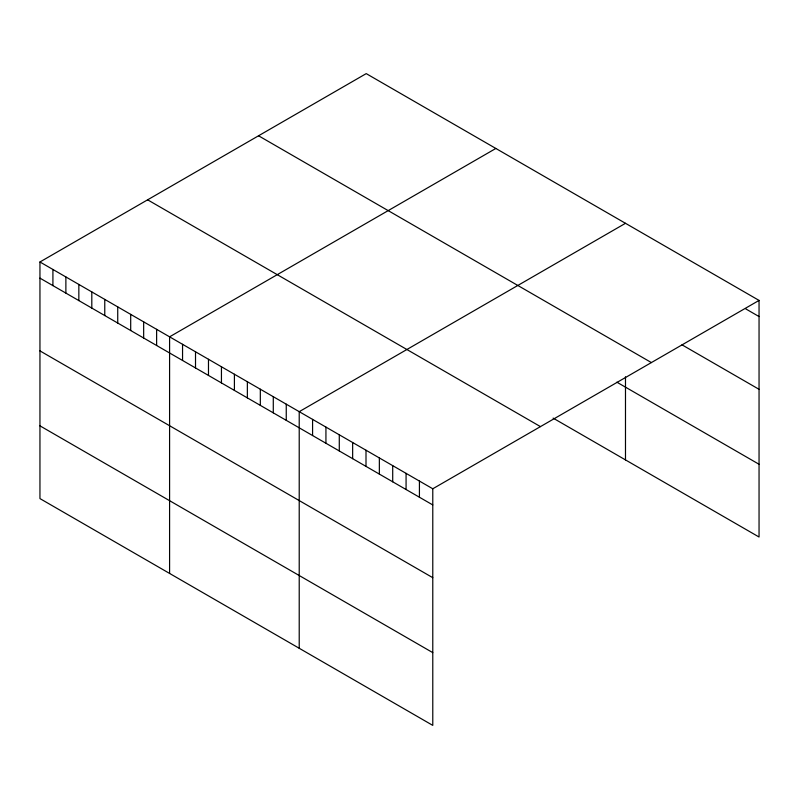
<?xml version="1.0" encoding="UTF-8"?>
<svg xmlns="http://www.w3.org/2000/svg" width="799" height="799" viewBox="0 0 799 799"><rect width="100%" height="100%" fill="white"/><g stroke="black" fill="none" stroke-linecap="round" stroke-linejoin="round"><path stroke-width="1.2" d="M39.95 261.982L432.778 488.778L432.778 725.382L39.95 498.586L39.95 261.982L366.222 73.618L759.05 300.414L759.05 537.018L553.108 418.117M495.849 148.454L169.588 336.828L169.588 573.432M625.487 223.301L299.216 411.675L299.216 648.279M432.778 488.778L759.05 300.414M745.697 308.853L759.05 316.564M681.996 344.828L759.05 389.313M258.546 135.78L651.385 362.576M616.848 382.172L759.05 464.269M147.615 199.82L540.454 426.616M39.95 278.132L432.778 504.938M39.95 350.881L432.778 577.687M39.95 425.837L432.778 652.633M625.487 376.778L625.487 459.904M419.425 481.068L419.425 497.228M406.072 473.358L406.072 489.517M392.709 465.647L392.709 481.807M379.355 457.937L379.355 474.087M366.002 450.227L366.002 466.376M352.649 442.516L352.649 458.666M339.285 434.806L339.285 450.956M325.932 427.095L325.932 443.245M312.579 419.385L312.579 435.535M286.252 404.184L286.252 420.344M273.288 396.704L273.288 412.853M260.324 389.213L260.324 405.373M247.36 381.732L247.36 397.882M234.407 374.252L234.407 390.401M221.443 366.761L221.443 382.921M208.479 359.28L208.479 375.43M195.515 351.8L195.515 367.949M182.552 344.309L182.552 360.469M156.624 329.338L156.624 345.498M143.66 321.857L143.66 338.007M130.696 314.377L130.696 330.526M117.733 306.886L117.733 323.046M104.769 299.405L104.769 315.555M91.805 291.925L91.805 308.074M78.841 284.434L78.841 300.594M65.878 276.953L65.878 293.103M52.914 269.463L52.914 285.623"/></g></svg>
